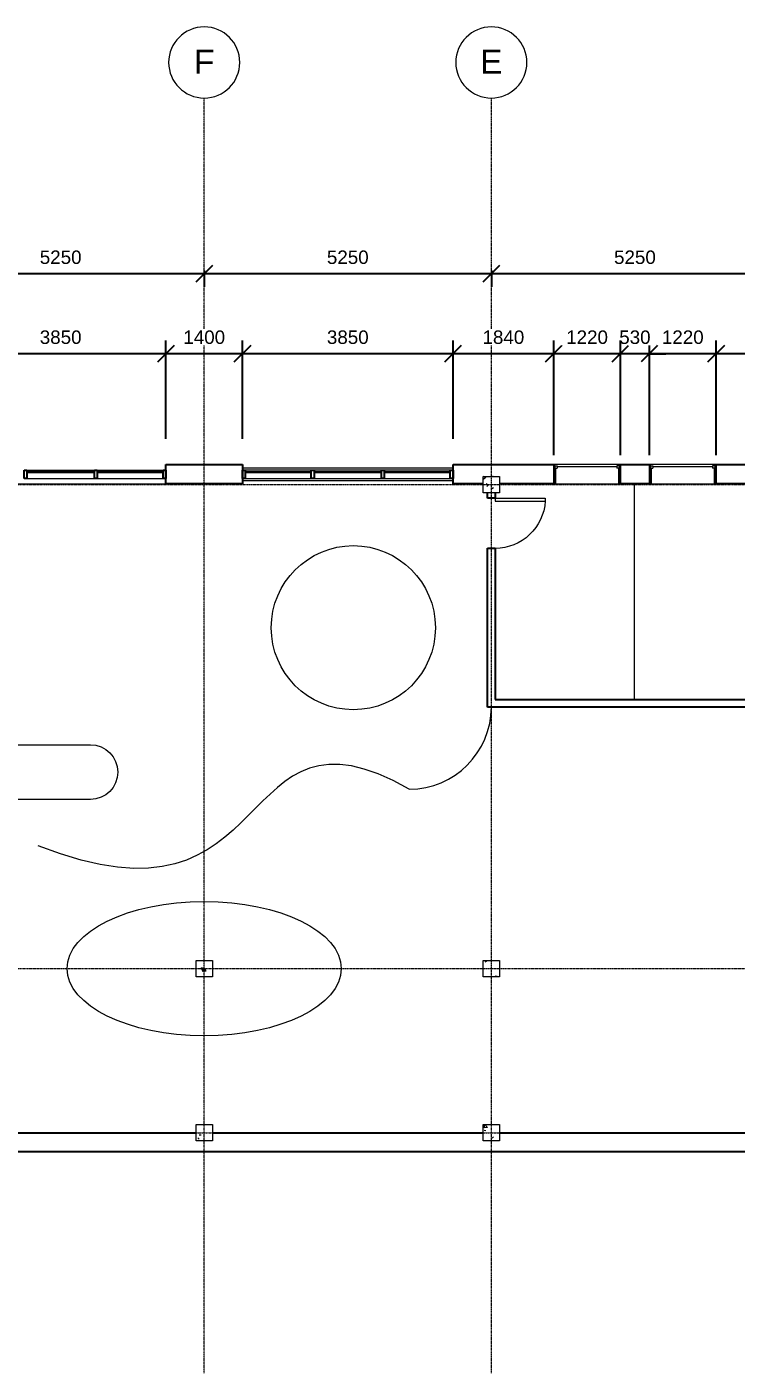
# Model space of a CAD drawing. Header units: millimetres. Extents: x -45743 to 8201, y -4031 to 20582.
# Drawn here: x -25264 to -12297, y -4031 to 20582 of the extents above; entities that cross this region are included whole.
import ezdxf

# ---------------------------------------------------------------- set-up
doc = ezdxf.new("R2010")
doc.units = ezdxf.units.MM
doc.linetypes.add('Grid Line', pattern=[22.225, 12.7, -3.175, 3.175, -3.175])
for name, color, linetype, lineweight in [('A-ANNO-DIMS', 10, 'Continuous', 9), ('A-DOOR', 31, 'Continuous', 9), ('A-GLAZ', 151, 'Continuous', 9), ('A-GLAZ-CURT', 52, 'Continuous', 9), ('A-GLAZ-CWMG', 51, 'Continuous', 9), ('A-WALL', 113, 'Continuous', 9), ('I-FURN', 40, 'Continuous', 9), ('I-WALL', 2, 'Continuous', 9), ('S-COLS', 52, 'Continuous', 9), ('S-GRID', 1, 'Continuous', 9), ('S-GRID-IDEN', 1, 'Continuous', 9)]:
    doc.layers.add(name, color=color, linetype=linetype, lineweight=lineweight)
doc.styles.add('Arial', font='Arial.ttf', dxfattribs={"height": 245.883234})
doc.styles.add('Arial_1', font='Arial.ttf', dxfattribs={"height": 442.58982})
doc.dimstyles.new('Diagonal_-_2_5mm_Arial', dxfattribs={"dimscale": 304.8, "dimtxt": 250, "dimasz": 0.984252, "dimexe": 0.787402, "dimexo": 0.492126, "dimgap": 0.574147, "dimtad": 1, "dimdec": 0, "dimzin": 0, "dimdsep": 46, "dimtxsty": 'Arial', "dimblk1": 'OBLIQUE', "dimblk2": 'OBLIQUE', "dimsah": 1, "dimcen": 0.09, "dimdle": 0.787402, "dimazin": 0, "dimtfac": 1, "dimtdec": 4, "dimtix": 1, "dimtmove": 0, "dimatfit": 3, "dimfxl": 1, "dimtvp": 1, "dimtfill": 1, "dimtolj": 1, "dimtzin": 0, "dimarcsym": 2})

# ---------------------------------------------------------------- blocks, each defined once
blk = doc.blocks.new('M_Concrete-Square-Column - 300 x 300mm-V13-1st Floor Dimensioned Plan')
at = {"layer": 'S-COLS'}
h = blk.add_hatch(dxfattribs=at)
h.set_pattern_fill('FP_14', color=256, style=0, pattern_type=2)
h.set_pattern_definition([(230, (16702.4, 12214.2), (-728.737, 63.756), [76.2, -838.2]), (175, (16702.4, 12214.2), (140.972, -764.228), [60.96, -670.56]), (280.451, (16641.7, 12219.54), (-587.77, -700.467), [64.76, -712.36]), (226.184, (16702.4, 12011), (-1084.316, 168.17), [114.3, -1257.3]), (276.636, (16612.1, 12025), (-949.61, -989.71), [97.14, -1068.54]), (171.184, (16702.4, 12011), (-949.62, -989.7), [91.44, -1005.84]), (201, (16600.8, 12061.8), (-606.458, 409.06), [76.2, -838.2]), (146, (16600.8, 12061.8), (-247.208, -736.753), [60.96, -670.56]), (251.451, (16550.3, 12095.9), (-853.668, -327.685), [64.76, -712.36]), (217.5, (16702.42, 12214.23), (-12.3547, -338.22), [33.528, -628.904, 33.528, -1320.292]), (217.5, (16702.42, 12214.23), (-12.3547, -338.22), [-695.96, -647.192, 33.528, -639.572]), (187.5, (16702.42, 12214.23), (-267.279, -400.722), [33.528, -354.584, 33.528, -870.204]), (187.5, (16702.42, 12214.23), (-267.279, -400.722), [-421.64, -613.664, 33.528, -223.012]), (147.5, (16929, 12214.23), (-542.3633, 22.9153), [33.528, -220.472, 33.528, -1810.512]), (147.5, (16929, 12214.23), (-542.3633, 22.9153), [-287.528, -758.952, 33.528, -1018.032]), (137.5, (17030.6, 12214.23), (-592.517, -101.707), [33.528, -296.672, 33.528, -492.76, -746.76]), (137.5, (17030.6, 12214.23), (-592.517, -101.707), [-856.488, 33.528, -713.232])])
h.paths.add_polyline_path([(150, 150), (-150, 150), (-150, -150), (150, -150)], flags=0)
for p, q in [((150, 150), (-150, 150)), ((-150, 150), (-150, -150)), ((150, -150), (150, 150)), ((-150, -150), (150, -150))]:
    blk.add_line(p, q, dxfattribs=at)
blk = doc.blocks.new('M_Concrete-Square-Column - 300 x 300mm-V14-1st Floor Dimensioned Plan')
at = {"layer": 'S-COLS'}
h = blk.add_hatch(dxfattribs=at)
h.set_pattern_fill('FP_15', color=256, style=0, pattern_type=2)
h.set_pattern_definition([(230, (16702.4, 3364.2), (-728.737, 63.756), [76.2, -838.2]), (175, (16702.4, 3364.2), (140.97, -764.228), [60.96, -670.56]), (280.451, (16641.7, 3369.54), (-587.77, -700.467), [64.76, -712.36]), (226.184, (16702.4, 3161), (-1084.316, 168.17), [114.3, -1257.3]), (276.636, (16612.1, 3175), (-949.61, -989.71), [97.14, -1068.54]), (171.184, (16702.4, 3161), (-949.62, -989.7), [91.44, -1005.84]), (201, (16600.8, 3211.8), (-606.458, 409.06), [76.2, -838.2]), (146, (16600.8, 3211.8), (-247.208, -736.753), [60.96, -670.56]), (251.451, (16550.3, 3245.9), (-853.668, -327.685), [64.76, -712.36]), (217.5, (16702.42, 3364.22), (-12.3547, -338.22), [33.528, -628.904, 33.528, -647.192, -673.1]), (217.5, (16702.42, 3364.22), (-12.3547, -338.22), [-1343.152, 33.528, -639.572]), (187.5, (16702.42, 3364.22), (-267.279, -400.722), [33.528, -354.584, 33.528, -870.204]), (187.5, (16702.42, 3364.22), (-267.279, -400.722), [-421.64, -613.664, 33.528, -223.012]), (147.5, (16929, 3364.22), (-542.3633, 22.9153), [33.528, -220.472, 33.528, -1810.512]), (147.5, (16929, 3364.22), (-542.3633, 22.9153), [-287.528, -758.952, 33.528, -1018.032]), (137.5, (17030.6, 3364.22), (-592.517, -101.707), [33.528, -296.672, 33.528, -492.76, -746.76]), (137.5, (17030.6, 3364.22), (-592.517, -101.707), [-856.488, 33.528, -713.232])])
h.paths.add_polyline_path([(150, 150), (-150, 150), (-150, -150), (150, -150)], flags=0)
for p, q in [((150, 150), (-150, 150)), ((-150, 150), (-150, -150)), ((150, -150), (150, 150)), ((-150, -150), (150, -150))]:
    blk.add_line(p, q, dxfattribs=at)
blk = doc.blocks.new('M_Concrete-Square-Column - 300 x 300mm-V15-1st Floor Dimensioned Plan')
at = {"layer": 'S-COLS'}
h = blk.add_hatch(dxfattribs=at)
h.set_pattern_fill('FP_16', color=256, style=0, pattern_type=2)
h.set_pattern_definition([(230, (16702.4, 364.2), (-728.737, 63.756), [76.2, -838.2]), (175, (16702.4, 364.2), (140.97, -764.228), [60.96, -670.56]), (280.451, (16641.7, 369.54), (-587.77, -700.467), [64.76, -712.36]), (226.184, (16702.4, 161), (-1084.316, 168.17), [114.3, -1257.3]), (276.636, (16612.1, 175), (-949.61, -989.71), [97.14, -1068.54]), (171.184, (16702.4, 161), (-949.62, -989.7), [91.44, -1005.84]), (201, (16600.8, 211.8), (-606.458, 409.06), [76.2, -838.2]), (146, (16600.8, 211.8), (-247.21, -736.753), [60.96, -670.56]), (251.451, (16550.3, 245.9), (-853.668, -327.685), [64.76, -712.36]), (217.5, (16702.42, 364.23), (-12.3547, -338.22), [33.528, -628.904, 33.528, -647.192, -673.1]), (217.5, (16702.42, 364.23), (-12.3547, -338.22), [-1343.152, 33.528, -639.572]), (187.5, (16702.42, 364.23), (-267.279, -400.722), [33.528, -354.584, 33.528, -613.664, -256.54]), (187.5, (16702.42, 364.23), (-267.279, -400.722), [-1035.304, 33.528, -223.012]), (147.5, (16929, 364.23), (-542.3633, 22.9153), [33.528, -220.472, 33.528, -758.952, -1051.56]), (147.5, (16929, 364.23), (-542.3633, 22.9153), [-1046.48, 33.528, -1018.032]), (137.5, (17030.6, 364.23), (-592.517, -101.707), [33.528, -296.672, 33.528, -492.76, -746.76]), (137.5, (17030.6, 364.23), (-592.517, -101.707), [-856.488, 33.528, -713.232])])
h.paths.add_polyline_path([(150, 150), (-150, 150), (-150, -150), (150, -150)], flags=0)
for p, q in [((150, 150), (-150, 150)), ((-150, 150), (-150, -150)), ((150, -150), (150, 150)), ((-150, -150), (150, -150))]:
    blk.add_line(p, q, dxfattribs=at)
blk = doc.blocks.new('M_Concrete-Square-Column - 300 x 300mm-V16-1st Floor Dimensioned Plan')
at = {"layer": 'S-COLS'}
h = blk.add_hatch(dxfattribs=at)
h.set_pattern_fill('FP_17', color=256, style=0, pattern_type=2)
h.set_pattern_definition([(230, (21952.4, 3364.2), (-728.737, 63.756), [76.2, -838.2]), (175, (21952.4, 3364.2), (140.972, -764.228), [60.96, -670.56]), (280.451, (21891.7, 3369.54), (-587.77, -700.467), [64.76, -712.36]), (226.184, (21952.4, 3161), (-1084.316, 168.17), [114.3, -1257.3]), (276.636, (21862.1, 3175), (-949.61, -989.71), [97.14, -1068.54]), (171.184, (21952.4, 3161), (-949.62, -989.7), [91.44, -1005.84]), (201, (21850.8, 3211.8), (-606.458, 409.06), [76.2, -838.2]), (146, (21850.8, 3211.8), (-247.208, -736.753), [60.96, -670.56]), (251.451, (21800.3, 3245.9), (-853.668, -327.685), [64.76, -712.36]), (217.5, (21952.42, 3364.22), (-12.3547, -338.22), [33.528, -628.904, 33.528, -647.192, -673.1]), (217.5, (21952.42, 3364.22), (-12.3547, -338.22), [-1343.152, 33.528, -639.572]), (187.5, (21952.42, 3364.22), (-267.279, -400.722), [33.528, -354.584, 33.528, -870.204]), (187.5, (21952.42, 3364.22), (-267.279, -400.722), [-421.64, -613.664, 33.528, -223.012]), (147.5, (22179, 3364.22), (-542.3633, 22.9153), [33.528, -220.472, 33.528, -1810.512]), (147.5, (22179, 3364.22), (-542.3633, 22.9153), [-287.528, -758.952, 33.528, -1018.032]), (137.5, (22280.6, 3364.22), (-592.517, -101.707), [33.528, -296.672, 33.528, -492.76, -746.76]), (137.5, (22280.6, 3364.22), (-592.517, -101.707), [-856.488, 33.528, -713.232])])
h.paths.add_polyline_path([(150, 150), (-150, 150), (-150, -150), (150, -150)], flags=0)
for p, q in [((150, 150), (-150, 150)), ((-150, 150), (-150, -150)), ((150, -150), (150, 150)), ((-150, -150), (150, -150))]:
    blk.add_line(p, q, dxfattribs=at)
blk = doc.blocks.new('M_Concrete-Square-Column - 300 x 300mm-V17-1st Floor Dimensioned Plan')
at = {"layer": 'S-COLS'}
h = blk.add_hatch(dxfattribs=at)
h.set_pattern_fill('FP_18', color=256, style=0, pattern_type=2)
h.set_pattern_definition([(230, (21952.4, 364.2), (-728.737, 63.756), [76.2, -838.2]), (175, (21952.4, 364.2), (140.972, -764.228), [60.96, -670.56]), (280.451, (21891.7, 369.54), (-587.77, -700.467), [64.76, -712.36]), (226.184, (21952.4, 161), (-1084.316, 168.17), [114.3, -1257.3]), (276.636, (21862.1, 175), (-949.61, -989.71), [97.14, -1068.54]), (171.184, (21952.4, 161), (-949.62, -989.7), [91.44, -1005.84]), (201, (21850.8, 211.8), (-606.458, 409.06), [76.2, -838.2]), (146, (21850.8, 211.8), (-247.208, -736.753), [60.96, -670.56]), (251.451, (21800.3, 245.9), (-853.668, -327.685), [64.76, -712.36]), (217.5, (21952.42, 364.23), (-12.3547, -338.22), [33.528, -628.904, 33.528, -647.192, -673.1]), (217.5, (21952.42, 364.23), (-12.3547, -338.22), [-1343.152, 33.528, -639.572]), (187.5, (21952.42, 364.23), (-267.279, -400.722), [33.528, -354.584, 33.528, -613.664, -256.54]), (187.5, (21952.42, 364.23), (-267.279, -400.722), [-1035.304, 33.528, -223.012]), (147.5, (22179, 364.23), (-542.3633, 22.9153), [33.528, -220.472, 33.528, -758.952, -1051.56]), (147.5, (22179, 364.23), (-542.3633, 22.9153), [-1046.48, 33.528, -1018.032]), (137.5, (22280.6, 364.23), (-592.517, -101.707), [33.528, -296.672, 33.528, -492.76, -746.76]), (137.5, (22280.6, 364.23), (-592.517, -101.707), [-856.488, 33.528, -713.232])])
h.paths.add_polyline_path([(150, 150), (-150, 150), (-150, -150), (150, -150)], flags=0)
for p, q in [((150, 150), (-150, 150)), ((-150, 150), (-150, -150)), ((150, -150), (150, 150)), ((-150, -150), (150, -150))]:
    blk.add_line(p, q, dxfattribs=at)
blk = doc.blocks.new('M_Single-Flush - 0915 x 2032mm-145493-1st Floor Dimensioned Plan')
at = {"layer": 'A-DOOR', "lineweight": 18}
for p, q in [((406, 69), (406, 985)), ((458, 985), (406, 985)), ((458, 69), (458, 985)), ((458, 69), (406, 69))]:
    blk.add_line(p, q, dxfattribs=at)
at = {"layer": 'A-DOOR'}
blk.add_arc((458, 69), 917, 93.1893, 180, dxfattribs=at)
blk = doc.blocks.new('Casement 3x3 with Trim - 1220 x1220mm-148730-1st Floor Dimensioned Plan')
at = {"layer": 'A-GLAZ', "lineweight": 18}
for p, q in [((-610, 176.2125), (-590.95, 176.2125)), ((-590.95, 111.7625), (-590.95, 176.2125)), ((-590.95, 156.2125), (-590.95, 111.7625)), ((-590.95, 156.2125), (-546.5, 156.2125)), ((-590.95, 111.7625), (-546.5, 111.7625)), ((-590.95, 111.7625), (-578.25, 111.7625)), ((-578.25, -176.2125), (-578.25, 111.7625)), ((-546.5, 156.2125), (-546.5, 111.7625)), ((-546.5, 133.9875), (546.5, 133.9875)), ((546.5, 156.2125), (546.5, 111.7625)), ((590.95, 156.2125), (546.5, 156.2125)), ((590.95, 111.7625), (546.5, 111.7625)), ((578.25, 111.7625), (590.95, 111.7625)), ((578.25, 111.7625), (578.25, -176.2125)), ((590.95, 111.7625), (590.95, 176.2125)), ((610, 176.2125), (590.95, 176.2125)), ((590.95, 156.2125), (590.95, 111.7625)), ((-578.25, -176.2125), (-610, -176.2125)), ((578.25, -176.2125), (610, -176.2125))]:
    blk.add_line(p, q, dxfattribs=at)
blk = doc.blocks.new('System Panel - Glazed-220175-1st Floor Dimensioned Plan')
at = {"layer": 'A-GLAZ-CURT', "lineweight": 18}
for p, q in [((604, 49), (-604, 49)), ((-604, 49), (-604, 25)), ((-604, 25), (604, 25)), ((604, 25), (604, 49))]:
    blk.add_line(p, q, dxfattribs=at)
blk = doc.blocks.new('System Panel - Glazed-220176-1st Floor Dimensioned Plan')
at = {"layer": 'A-GLAZ-CURT', "lineweight": 18}
for p, q in [((617, 49), (-617, 49)), ((-617, 49), (-617, 25)), ((-617, 25), (617, 25)), ((617, 25), (617, 49))]:
    blk.add_line(p, q, dxfattribs=at)
blk = doc.blocks.new('Rectangular Mullion - 50 x 150mm-220167-1st Floor Dimensioned Plan')
at = {"layer": 'A-GLAZ-CWMG'}
for p, q in [((23911, 12478), (22702, 12478)), ((23911, 12328), (22702, 12328))]:
    blk.add_line(p, q, dxfattribs=at)
blk = doc.blocks.new('Rectangular Mullion - 50 x 150mm-220168-1st Floor Dimensioned Plan')
at = {"layer": 'A-GLAZ-CWMG'}
for p, q in [((25194, 12478), (23961, 12478)), ((25194, 12328), (23961, 12328))]:
    blk.add_line(p, q, dxfattribs=at)
blk = doc.blocks.new('Rectangular Mullion - 50 x 150mm-219428-1st Floor Dimensioned Plan')
at = {"layer": 'A-GLAZ-CWMG', "lineweight": 25}
for p, q in [((-25, 75), (25, 75)), ((-25, -75), (-25, 75)), ((25, 75), (25, -75)), ((25, -75), (-25, -75))]:
    blk.add_line(p, q, dxfattribs=at)
blk = doc.blocks.new('System Panel - Glazed-220173-1st Floor Dimensioned Plan')
at = {"layer": 'A-GLAZ-CURT', "lineweight": 18}
for p, q in [((604, 49), (-604, 49)), ((-604, 49), (-604, 25)), ((-604, 25), (604, 25)), ((604, 25), (604, 49))]:
    blk.add_line(p, q, dxfattribs=at)
blk = doc.blocks.new('System Panel - Glazed-220174-1st Floor Dimensioned Plan')
at = {"layer": 'A-GLAZ-CURT', "lineweight": 18}
for p, q in [((617, 49), (-617, 49)), ((-617, 49), (-617, 25)), ((-617, 25), (617, 25)), ((617, 25), (617, 49))]:
    blk.add_line(p, q, dxfattribs=at)
blk = doc.blocks.new('Rectangular Mullion - 50 x 150mm-219490-1st Floor Dimensioned Plan')
at = {"layer": 'A-GLAZ-CWMG', "lineweight": 25}
for p, q in [((-50, 75), (0, 75)), ((-50, -75), (-50, 75)), ((0, 75), (0, -75)), ((0, -75), (-50, -75))]:
    blk.add_line(p, q, dxfattribs=at)
blk = doc.blocks.new('Rectangular Mullion - 50 x 150mm-219488-1st Floor Dimensioned Plan')
at = {"layer": 'A-GLAZ-CWMG', "lineweight": 25}
for p, q in [((-25, 75), (25, 75)), ((-25, -75), (-25, 75)), ((25, 75), (25, -75)), ((25, -75), (-25, -75))]:
    blk.add_line(p, q, dxfattribs=at)
blk = doc.blocks.new('Rectangular Mullion - 50 x 150mm-220169-1st Floor Dimensioned Plan')
at = {"layer": 'A-GLAZ-CWMG'}
for p, q in [((17452, 12478), (18661, 12478)), ((18661, 12328), (17452, 12328))]:
    blk.add_line(p, q, dxfattribs=at)
blk = doc.blocks.new('Rectangular Mullion - 50 x 150mm-220170-1st Floor Dimensioned Plan')
at = {"layer": 'A-GLAZ-CWMG'}
for p, q in [((18711, 12478), (19944, 12478)), ((19944, 12328), (18711, 12328))]:
    blk.add_line(p, q, dxfattribs=at)
blk = doc.blocks.new('Rectangular Mullion - 50 x 150mm-219437-1st Floor Dimensioned Plan')
at = {"layer": 'A-GLAZ-CWMG', "lineweight": 25}
for p, q in [((0, 75), (-50, 75)), ((-50, 75), (-50, -75)), ((0, -75), (0, 75)), ((-50, -75), (0, -75))]:
    blk.add_line(p, q, dxfattribs=at)
blk = doc.blocks.new('Rectangular Mullion - 50 x 150mm-219493-1st Floor Dimensioned Plan')
at = {"layer": 'A-GLAZ-CWMG', "lineweight": 25}
for p, q in [((0, 75), (-50, 75)), ((-50, 75), (-50, -75)), ((0, -75), (0, 75)), ((-50, -75), (0, -75))]:
    blk.add_line(p, q, dxfattribs=at)
blk = doc.blocks.new('Grid - M_Grid Head - Circle-24584-1st Floor Dimensioned Plan')
at = {"layer": 'S-GRID-IDEN'}
blk.add_circle((0, 0), 6.5, dxfattribs=at)
blk = doc.blocks.new('_Oblique')
at = {"color": 0, "linetype": 'ByBlock', "lineweight": -2}
blk.add_line((-0.5, -0.5), (0.5, 0.5), dxfattribs=at)
blk = doc.blocks.new('DIMBLOCK4-1st Floor Dimensioned Plan')
at = {"layer": 'A-ANNO-DIMS', "color": 0, "lineweight": -2, "transparency": 16777216}
for p, q in [((-11282, 16068), (-17012, 16068)), ((-16772, 16130), (-16772, 15828)), ((-11522, 16130), (-11522, 15828))]:
    blk.add_line(p, q, dxfattribs=at)
at = {"layer": 'Defpoints', "color": 0, "transparency": 16777216}
for p in [(-16772, 16280), (-11522, 16280), (-16772, 16068)]:
    blk.add_point(p, dxfattribs=at)
at = {"layer": 'A-ANNO-DIMS', "color": 0, "lineweight": -2, "transparency": 16777216, "xscale": 299.9999999999999, "yscale": 299.9999999999999, "zscale": 299.9999999999999, "rotation": 180}
blk.add_blockref('_Oblique', (-16772, 16068), dxfattribs=at)
at = {"layer": 'A-ANNO-DIMS', "color": 0, "lineweight": -2, "transparency": 16777216, "xscale": 299.9999999999999, "yscale": 299.9999999999999, "zscale": 299.9999999999999}
blk.add_blockref('_Oblique', (-11522, 16068), dxfattribs=at)
at = {"layer": 'A-ANNO-DIMS', "color": 0, "transparency": 16777216, "insert": (-14147, 16369), "char_height": 245.9, "width": 904.62, "attachment_point": 5, "style": 'Arial', "bg_fill": 3, "box_fill_scale": 1.1, "bg_fill_color": 256, "bg_fill_true_color": 13158600, "bg_fill_transparency": 0}
blk.add_mtext('\\A1;5250', dxfattribs=at)
blk = doc.blocks.new('DIMBLOCK5-1st Floor Dimensioned Plan')
at = {"layer": 'A-ANNO-DIMS', "color": 0, "lineweight": -2, "transparency": 16777216}
for p, q in [((-16532, 16068), (-22262, 16068)), ((-22022, 16130), (-22022, 15828)), ((-16772, 16130), (-16772, 15828))]:
    blk.add_line(p, q, dxfattribs=at)
at = {"layer": 'Defpoints', "color": 0, "transparency": 16777216}
for p in [(-22022, 16280), (-16772, 16280), (-22022, 16068)]:
    blk.add_point(p, dxfattribs=at)
at = {"layer": 'A-ANNO-DIMS', "color": 0, "lineweight": -2, "transparency": 16777216, "xscale": 299.9999999999999, "yscale": 299.9999999999999, "zscale": 299.9999999999999, "rotation": 180}
blk.add_blockref('_Oblique', (-22022, 16068), dxfattribs=at)
at = {"layer": 'A-ANNO-DIMS', "color": 0, "lineweight": -2, "transparency": 16777216, "xscale": 299.9999999999999, "yscale": 299.9999999999999, "zscale": 299.9999999999999}
blk.add_blockref('_Oblique', (-16772, 16068), dxfattribs=at)
at = {"layer": 'A-ANNO-DIMS', "color": 0, "transparency": 16777216, "insert": (-19397, 16369), "char_height": 245.9, "width": 904.62, "attachment_point": 5, "style": 'Arial', "bg_fill": 3, "box_fill_scale": 1.1, "bg_fill_color": 256, "bg_fill_true_color": 13158600, "bg_fill_transparency": 0}
blk.add_mtext('\\A1;5250', dxfattribs=at)
blk = doc.blocks.new('DIMBLOCK6-1st Floor Dimensioned Plan')
at = {"layer": 'A-ANNO-DIMS', "color": 0, "lineweight": -2, "transparency": 16777216}
for p, q in [((-21782, 16068), (-27512, 16068)), ((-27272, 16130), (-27272, 15828)), ((-22022, 16130), (-22022, 15828))]:
    blk.add_line(p, q, dxfattribs=at)
at = {"layer": 'Defpoints', "color": 0, "transparency": 16777216}
for p in [(-27272, 16280), (-22022, 16280), (-27272, 16068)]:
    blk.add_point(p, dxfattribs=at)
at = {"layer": 'A-ANNO-DIMS', "color": 0, "lineweight": -2, "transparency": 16777216, "xscale": 299.9999999999999, "yscale": 299.9999999999999, "zscale": 299.9999999999999, "rotation": 180}
blk.add_blockref('_Oblique', (-27272, 16068), dxfattribs=at)
at = {"layer": 'A-ANNO-DIMS', "color": 0, "lineweight": -2, "transparency": 16777216, "xscale": 299.9999999999999, "yscale": 299.9999999999999, "zscale": 299.9999999999999}
blk.add_blockref('_Oblique', (-22022, 16068), dxfattribs=at)
at = {"layer": 'A-ANNO-DIMS', "color": 0, "transparency": 16777216, "insert": (-24647, 16369), "char_height": 245.9, "width": 904.62, "attachment_point": 5, "style": 'Arial', "bg_fill": 3, "box_fill_scale": 1.1, "bg_fill_color": 256, "bg_fill_true_color": 13158600, "bg_fill_transparency": 0}
blk.add_mtext('\\A1;5250', dxfattribs=at)
blk = doc.blocks.new('DIMBLOCK18-1st Floor Dimensioned Plan')
at = {"layer": 'A-ANNO-DIMS', "color": 0, "lineweight": -2, "transparency": 16777216}
for p, q in [((-12662, 12754), (-12662, 14847)), ((-10382, 12754), (-10382, 14847)), ((-10142, 14607), (-12902, 14607))]:
    blk.add_line(p, q, dxfattribs=at)
at = {"layer": 'Defpoints', "color": 0, "transparency": 16777216}
for p in [(-12662, 14607), (-12662, 12604), (-10382, 12604)]:
    blk.add_point(p, dxfattribs=at)
at = {"layer": 'A-ANNO-DIMS', "color": 0, "lineweight": -2, "transparency": 16777216, "xscale": 299.9999999999999, "yscale": 299.9999999999999, "zscale": 299.9999999999999, "rotation": 180}
blk.add_blockref('_Oblique', (-12662, 14607), dxfattribs=at)
at = {"layer": 'A-ANNO-DIMS', "color": 0, "lineweight": -2, "transparency": 16777216, "xscale": 299.9999999999999, "yscale": 299.9999999999999, "zscale": 299.9999999999999}
blk.add_blockref('_Oblique', (-10382, 14607), dxfattribs=at)
at = {"layer": 'A-ANNO-DIMS', "color": 0, "transparency": 16777216, "insert": (-11522, 14907), "char_height": 245.9, "width": 904.62, "attachment_point": 5, "style": 'Arial', "bg_fill": 3, "box_fill_scale": 1.1, "bg_fill_color": 256, "bg_fill_true_color": 13158600, "bg_fill_transparency": 0}
blk.add_mtext('\\A1;2280', dxfattribs=at)
blk = doc.blocks.new('DIMBLOCK19-1st Floor Dimensioned Plan')
at = {"layer": 'A-ANNO-DIMS', "color": 0, "lineweight": -2, "transparency": 16777216}
for p, q in [((-13882, 12754), (-13882, 14847)), ((-12662, 12754), (-12662, 14847)), ((-12422, 14607), (-14122, 14607))]:
    blk.add_line(p, q, dxfattribs=at)
at = {"layer": 'Defpoints', "color": 0, "transparency": 16777216}
for p in [(-13882, 14607), (-13882, 12604), (-12662, 12604)]:
    blk.add_point(p, dxfattribs=at)
at = {"layer": 'A-ANNO-DIMS', "color": 0, "lineweight": -2, "transparency": 16777216, "xscale": 299.9999999999999, "yscale": 299.9999999999999, "zscale": 299.9999999999999, "rotation": 180}
blk.add_blockref('_Oblique', (-13882, 14607), dxfattribs=at)
at = {"layer": 'A-ANNO-DIMS', "color": 0, "lineweight": -2, "transparency": 16777216, "xscale": 299.9999999999999, "yscale": 299.9999999999999, "zscale": 299.9999999999999}
blk.add_blockref('_Oblique', (-12662, 14607), dxfattribs=at)
at = {"layer": 'A-ANNO-DIMS', "color": 0, "transparency": 16777216, "insert": (-13272, 14907), "char_height": 245.9, "width": 904.62, "attachment_point": 5, "style": 'Arial', "bg_fill": 3, "box_fill_scale": 1.1, "bg_fill_color": 256, "bg_fill_true_color": 13158600, "bg_fill_transparency": 0}
blk.add_mtext('\\A1;1220', dxfattribs=at)
blk = doc.blocks.new('DIMBLOCK20-1st Floor Dimensioned Plan')
at = {"layer": 'A-ANNO-DIMS', "color": 0, "lineweight": -2, "transparency": 16777216}
for p, q in [((-14412, 12754), (-14412, 14847)), ((-13882, 12754), (-13882, 14847)), ((-14412, 14607), (-14712, 14607)), ((-13882, 14607), (-14412, 14607)), ((-13882, 14607), (-13582, 14607))]:
    blk.add_line(p, q, dxfattribs=at)
at = {"layer": 'Defpoints', "color": 0, "transparency": 16777216}
for p in [(-14412, 14607), (-14412, 12604), (-13882, 12604)]:
    blk.add_point(p, dxfattribs=at)
at = {"layer": 'A-ANNO-DIMS', "color": 0, "lineweight": -2, "transparency": 16777216, "xscale": 299.9999999999999, "yscale": 299.9999999999999, "zscale": 299.9999999999999}
blk.add_blockref('_Oblique', (-14412, 14607), dxfattribs=at)
at = {"layer": 'A-ANNO-DIMS', "color": 0, "lineweight": -2, "transparency": 16777216, "xscale": 299.9999999999999, "yscale": 299.9999999999999, "zscale": 299.9999999999999, "rotation": 180}
blk.add_blockref('_Oblique', (-13882, 14607), dxfattribs=at)
at = {"layer": 'A-ANNO-DIMS', "color": 0, "transparency": 16777216, "insert": (-14147, 14907), "char_height": 245.9, "width": 678.46, "attachment_point": 5, "style": 'Arial', "bg_fill": 3, "box_fill_scale": 1.1, "bg_fill_color": 256, "bg_fill_true_color": 13158600, "bg_fill_transparency": 0}
blk.add_mtext('\\A1;530', dxfattribs=at)
blk = doc.blocks.new('DIMBLOCK21-1st Floor Dimensioned Plan')
at = {"layer": 'A-ANNO-DIMS', "color": 0, "lineweight": -2, "transparency": 16777216}
for p, q in [((-15632, 12754), (-15632, 14847)), ((-14412, 12754), (-14412, 14847)), ((-14172, 14607), (-15872, 14607))]:
    blk.add_line(p, q, dxfattribs=at)
at = {"layer": 'Defpoints', "color": 0, "transparency": 16777216}
for p in [(-15632, 14607), (-15632, 12604), (-14412, 12604)]:
    blk.add_point(p, dxfattribs=at)
at = {"layer": 'A-ANNO-DIMS', "color": 0, "lineweight": -2, "transparency": 16777216, "xscale": 299.9999999999999, "yscale": 299.9999999999999, "zscale": 299.9999999999999, "rotation": 180}
blk.add_blockref('_Oblique', (-15632, 14607), dxfattribs=at)
at = {"layer": 'A-ANNO-DIMS', "color": 0, "lineweight": -2, "transparency": 16777216, "xscale": 299.9999999999999, "yscale": 299.9999999999999, "zscale": 299.9999999999999}
blk.add_blockref('_Oblique', (-14412, 14607), dxfattribs=at)
at = {"layer": 'A-ANNO-DIMS', "color": 0, "transparency": 16777216, "insert": (-15022, 14907), "char_height": 245.9, "width": 904.62, "attachment_point": 5, "style": 'Arial', "bg_fill": 3, "box_fill_scale": 1.1, "bg_fill_color": 256, "bg_fill_true_color": 13158600, "bg_fill_transparency": 0}
blk.add_mtext('\\A1;1220', dxfattribs=at)
blk = doc.blocks.new('DIMBLOCK22-1st Floor Dimensioned Plan')
at = {"layer": 'A-ANNO-DIMS', "color": 0, "lineweight": -2, "transparency": 16777216}
for p, q in [((-17472, 13053), (-17472, 14847)), ((-15632, 12754), (-15632, 14847)), ((-15392, 14607), (-17712, 14607))]:
    blk.add_line(p, q, dxfattribs=at)
at = {"layer": 'Defpoints', "color": 0, "transparency": 16777216}
for p in [(-17472, 14607), (-17472, 12903), (-15632, 12604)]:
    blk.add_point(p, dxfattribs=at)
at = {"layer": 'A-ANNO-DIMS', "color": 0, "lineweight": -2, "transparency": 16777216, "xscale": 299.9999999999999, "yscale": 299.9999999999999, "zscale": 299.9999999999999, "rotation": 180}
blk.add_blockref('_Oblique', (-17472, 14607), dxfattribs=at)
at = {"layer": 'A-ANNO-DIMS', "color": 0, "lineweight": -2, "transparency": 16777216, "xscale": 299.9999999999999, "yscale": 299.9999999999999, "zscale": 299.9999999999999}
blk.add_blockref('_Oblique', (-15632, 14607), dxfattribs=at)
at = {"layer": 'A-ANNO-DIMS', "color": 0, "transparency": 16777216, "insert": (-16552, 14907), "char_height": 245.9, "width": 904.62, "attachment_point": 5, "style": 'Arial', "bg_fill": 3, "box_fill_scale": 1.1, "bg_fill_color": 256, "bg_fill_true_color": 13158600, "bg_fill_transparency": 0}
blk.add_mtext('\\A1;1840', dxfattribs=at)
blk = doc.blocks.new('DIMBLOCK23-1st Floor Dimensioned Plan')
at = {"layer": 'A-ANNO-DIMS', "color": 0, "lineweight": -2, "transparency": 16777216}
for p, q in [((-21322, 13053), (-21322, 14847)), ((-17472, 13053), (-17472, 14847)), ((-17232, 14607), (-21562, 14607))]:
    blk.add_line(p, q, dxfattribs=at)
at = {"layer": 'Defpoints', "color": 0, "transparency": 16777216}
for p in [(-21322, 14607), (-21322, 12903), (-17472, 12903)]:
    blk.add_point(p, dxfattribs=at)
at = {"layer": 'A-ANNO-DIMS', "color": 0, "lineweight": -2, "transparency": 16777216, "xscale": 299.9999999999999, "yscale": 299.9999999999999, "zscale": 299.9999999999999, "rotation": 180}
blk.add_blockref('_Oblique', (-21322, 14607), dxfattribs=at)
at = {"layer": 'A-ANNO-DIMS', "color": 0, "lineweight": -2, "transparency": 16777216, "xscale": 299.9999999999999, "yscale": 299.9999999999999, "zscale": 299.9999999999999}
blk.add_blockref('_Oblique', (-17472, 14607), dxfattribs=at)
at = {"layer": 'A-ANNO-DIMS', "color": 0, "transparency": 16777216, "insert": (-19397, 14907), "char_height": 245.9, "width": 904.62, "attachment_point": 5, "style": 'Arial', "bg_fill": 3, "box_fill_scale": 1.1, "bg_fill_color": 256, "bg_fill_true_color": 13158600, "bg_fill_transparency": 0}
blk.add_mtext('\\A1;3850', dxfattribs=at)
blk = doc.blocks.new('DIMBLOCK24-1st Floor Dimensioned Plan')
at = {"layer": 'A-ANNO-DIMS', "color": 0, "lineweight": -2, "transparency": 16777216}
for p, q in [((-22722, 13053), (-22722, 14847)), ((-21322, 13053), (-21322, 14847)), ((-21082, 14607), (-22962, 14607))]:
    blk.add_line(p, q, dxfattribs=at)
at = {"layer": 'Defpoints', "color": 0, "transparency": 16777216}
for p in [(-22722, 14607), (-22722, 12903), (-21322, 12903)]:
    blk.add_point(p, dxfattribs=at)
at = {"layer": 'A-ANNO-DIMS', "color": 0, "lineweight": -2, "transparency": 16777216, "xscale": 299.9999999999999, "yscale": 299.9999999999999, "zscale": 299.9999999999999, "rotation": 180}
blk.add_blockref('_Oblique', (-22722, 14607), dxfattribs=at)
at = {"layer": 'A-ANNO-DIMS', "color": 0, "lineweight": -2, "transparency": 16777216, "xscale": 299.9999999999999, "yscale": 299.9999999999999, "zscale": 299.9999999999999}
blk.add_blockref('_Oblique', (-21322, 14607), dxfattribs=at)
at = {"layer": 'A-ANNO-DIMS', "color": 0, "transparency": 16777216, "insert": (-22022, 14907), "char_height": 245.9, "width": 904.62, "attachment_point": 5, "style": 'Arial', "bg_fill": 3, "box_fill_scale": 1.1, "bg_fill_color": 256, "bg_fill_true_color": 13158600, "bg_fill_transparency": 0}
blk.add_mtext('\\A1;1400', dxfattribs=at)
blk = doc.blocks.new('DIMBLOCK25-1st Floor Dimensioned Plan')
at = {"layer": 'A-ANNO-DIMS', "color": 0, "lineweight": -2, "transparency": 16777216}
for p, q in [((-26572, 13053), (-26572, 14847)), ((-22722, 13053), (-22722, 14847)), ((-22482, 14607), (-26812, 14607))]:
    blk.add_line(p, q, dxfattribs=at)
at = {"layer": 'Defpoints', "color": 0, "transparency": 16777216}
for p in [(-26572, 14607), (-26572, 12903), (-22722, 12903)]:
    blk.add_point(p, dxfattribs=at)
at = {"layer": 'A-ANNO-DIMS', "color": 0, "lineweight": -2, "transparency": 16777216, "xscale": 299.9999999999999, "yscale": 299.9999999999999, "zscale": 299.9999999999999, "rotation": 180}
blk.add_blockref('_Oblique', (-26572, 14607), dxfattribs=at)
at = {"layer": 'A-ANNO-DIMS', "color": 0, "lineweight": -2, "transparency": 16777216, "xscale": 299.9999999999999, "yscale": 299.9999999999999, "zscale": 299.9999999999999}
blk.add_blockref('_Oblique', (-22722, 14607), dxfattribs=at)
at = {"layer": 'A-ANNO-DIMS', "color": 0, "transparency": 16777216, "insert": (-24647, 14907), "char_height": 245.9, "width": 904.62, "attachment_point": 5, "style": 'Arial', "bg_fill": 3, "box_fill_scale": 1.1, "bg_fill_color": 256, "bg_fill_true_color": 13158600, "bg_fill_transparency": 0}
blk.add_mtext('\\A1;3850', dxfattribs=at)

msp = doc.modelspace()

# ---------------------------------------------------------------- linework, layer by layer
at = {"layer": 'A-WALL', "lineweight": 25}
for p, q in [((-22722.3, 12226.9), (-22722.3, 12579.3)), ((-22722.3, 12579.3), (-21322.3, 12579.3)), ((-21322.3, 12579.3), (-21322.3, 12226.9)), ((-17472.3, 12226.9), (-17472.3, 12579.3)), ((-17472.3, 12579.3), (-15632.3, 12579.3)), ((-15632.3, 12579.3), (-15632.3, 12226.9)), ((-14412.3, 12226.9), (-14412.3, 12579.3)), ((-14412.3, 12579.3), (-13882.3, 12579.3)), ((-13882.3, 12579.3), (-13882.3, 12226.9)), ((-12662.3, 12226.9), (-12662.3, 12579.3)), ((-12662.3, 12579.3), (-10382.3, 12579.3)), ((-21322.3, 12226.9), (-22722.3, 12226.9)), ((-16922.3, 12226.9), (-17472.3, 12226.9)), ((-15632.3, 12226.9), (-16622.3, 12226.9)), ((-13882.3, 12226.9), (-14412.3, 12226.9)), ((-11672.3, 12226.9), (-12662.3, 12226.9)), ((-27122.3, 364.2), (-22172.3, 364.2)), ((-21872.3, 364.2), (-16922.3, 364.2)), ((-16622.3, 364.2), (-11672.3, 364.2)), ((-10872.3, 11.8), (-41172.8, 11.8))]:
    msp.add_line(p, q, dxfattribs=at)
at = {"layer": 'A-WALL'}
for p, q in [((-14412.3, 12579.3), (-15632.3, 12579.3)), ((-12662.3, 12579.3), (-13882.3, 12579.3)), ((-17472.3, 12515.6), (-21322.3, 12515.6)), ((-26572.3, 12226.9), (-22722.3, 12226.9)), ((-21322.3, 12290.6), (-17472.3, 12290.6)), ((-15632.3, 12226.9), (-14412.3, 12226.9)), ((-13882.3, 12226.9), (-12662.3, 12226.9))]:
    msp.add_line(p, q, dxfattribs=at)
at = {"layer": 'I-FURN'}
msp.add_lwpolyline([(-25602, 7457), (-24102, 7457, -1), (-24102, 6457), (-25602, 6457, -1), (-25602, 7457, -0.2681003)], format="xyb", dxfattribs=at)
msp.add_circle((-19295.7, 9597.1), 1500, dxfattribs=at)
msp.add_ellipse((-22022.3, 3364.2), major_axis=(-2505.7, 0), ratio=0.490387, dxfattribs=at)
at = {"layer": 'I-WALL', "lineweight": 25}
for p, q in [((-16841.5, 11964.2), (-16841.5, 12064.2)), ((-16703, 12064.2), (-16703, 11964.2)), ((-16703, 11964.2), (-16841.5, 11964.2)), ((-16841.5, 8145), (-16841.5, 11049.2)), ((-16841.5, 11049.2), (-16703, 11049.2)), ((-16703, 11049.2), (-16703, 8283.5)), ((-6384.8, 8145), (-16841.5, 8145)), ((-16703, 8283.5), (-11591.5, 8283.5))]:
    msp.add_line(p, q, dxfattribs=at)
at = {"layer": 'I-WALL'}
msp.add_line((-14163.1, 12226.9), (-14163.1, 8283.5), dxfattribs=at)
msp.add_arc((-18272.3, 8145), 1500, 270, 0, dxfattribs=at)
msp.add_open_spline([(-18272.3, 6645), (-21583, 8536), (-20549, 3815), (-25056, 5610)], degree=3, dxfattribs=at)
at = {"layer": 'S-GRID', "linetype": 'Grid Line'}
for p, q in [((-22022.3, -4031.1), (-22022.3, 19281.6)), ((-16772.3, -4031.1), (-16772.3, 19281.6)), ((-45492.8, 12214.2), (6901.3, 12214.2)), ((-45492.8, 3364.2), (6901.3, 3364.2)), ((-45492.8, 364.2), (6901.3, 364.2))]:
    msp.add_line(p, q, dxfattribs=at)

# ---------------------------------------------------------------- block references
at = {"layer": 'A-DOOR', "xscale": -1, "rotation": 270}
msp.add_blockref('M_Single-Flush - 0915 x 2032mm-145493-1st Floor Dimensioned Plan', (-16772.3, 11506.7), dxfattribs=at)
at = {"layer": 'A-GLAZ', "xscale": -1}
for p in [(-15022.3, 12403.1), (-13272.3, 12403.1)]:
    msp.add_blockref('Casement 3x3 with Trim - 1220 x1220mm-148730-1st Floor Dimensioned Plan', p, dxfattribs=at)
at = {"layer": 'A-GLAZ-CURT', "xscale": -1}
for name, p in [('System Panel - Glazed-220176-1st Floor Dimensioned Plan', (-24647.3, 12403.1)), ('System Panel - Glazed-220175-1st Floor Dimensioned Plan', (-23376.4, 12403.1)), ('System Panel - Glazed-220173-1st Floor Dimensioned Plan', (-20668.1, 12403.1)), ('System Panel - Glazed-220174-1st Floor Dimensioned Plan', (-19397.3, 12403.1)), ('System Panel - Glazed-220173-1st Floor Dimensioned Plan', (-18126.4, 12403.1))]:
    msp.add_blockref(name, p, dxfattribs=at)
at = {"layer": 'A-GLAZ-CWMG', "extrusion": (0, 0, -1), "xscale": -1, "rotation": 180}
for name, p in [('Rectangular Mullion - 50 x 150mm-219428-1st Floor Dimensioned Plan', (25288.9, 12403.1)), ('Rectangular Mullion - 50 x 150mm-219428-1st Floor Dimensioned Plan', (24005.6, 12403.1)), ('Rectangular Mullion - 50 x 150mm-219490-1st Floor Dimensioned Plan', (21322.3, 12403.1)), ('Rectangular Mullion - 50 x 150mm-219488-1st Floor Dimensioned Plan', (20038.9, 12403.1)), ('Rectangular Mullion - 50 x 150mm-219488-1st Floor Dimensioned Plan', (18755.6, 12403.1))]:
    msp.add_blockref(name, p, dxfattribs=at)
at = {"layer": 'A-GLAZ-CWMG', "xscale": -1}
for name, p in [('Rectangular Mullion - 50 x 150mm-220168-1st Floor Dimensioned Plan', (-69.8, 0)), ('Rectangular Mullion - 50 x 150mm-220167-1st Floor Dimensioned Plan', (-69.8, 0)), ('Rectangular Mullion - 50 x 150mm-220169-1st Floor Dimensioned Plan', (-2611.5, 0)), ('Rectangular Mullion - 50 x 150mm-220170-1st Floor Dimensioned Plan', (-69.8, 0)), ('Rectangular Mullion - 50 x 150mm-220169-1st Floor Dimensioned Plan', (-69.8, 0))]:
    msp.add_blockref(name, p, dxfattribs=at)
at = {"layer": 'A-GLAZ-CWMG', "xscale": -1, "rotation": 180}
for name, p in [('Rectangular Mullion - 50 x 150mm-219437-1st Floor Dimensioned Plan', (-22722.3, 12403.1)), ('Rectangular Mullion - 50 x 150mm-219493-1st Floor Dimensioned Plan', (-17472.3, 12403.1))]:
    msp.add_blockref(name, p, dxfattribs=at)
at = {"layer": 'S-COLS', "xscale": -1, "rotation": 180}
for name, p in [('M_Concrete-Square-Column - 300 x 300mm-V13-1st Floor Dimensioned Plan', (-16772.3, 12214.2)), ('M_Concrete-Square-Column - 300 x 300mm-V16-1st Floor Dimensioned Plan', (-22022.3, 3364.2)), ('M_Concrete-Square-Column - 300 x 300mm-V14-1st Floor Dimensioned Plan', (-16772.3, 3364.2)), ('M_Concrete-Square-Column - 300 x 300mm-V17-1st Floor Dimensioned Plan', (-22022.3, 364.2)), ('M_Concrete-Square-Column - 300 x 300mm-V15-1st Floor Dimensioned Plan', (-16772.3, 364.2))]:
    msp.add_blockref(name, p, dxfattribs=at)
at = {"layer": 'S-GRID-IDEN', "xscale": -99.99999999999993, "yscale": 99.99999999999993, "zscale": 99.99999999999993}
for p in [(-22022.3, 19931.6), (-16772.3, 19931.6)]:
    msp.add_blockref('Grid - M_Grid Head - Circle-24584-1st Floor Dimensioned Plan', p, dxfattribs=at)

# ---------------------------------------------------------------- next in the draw order: texts
at = {"layer": 'S-GRID-IDEN', "char_height": 442.6, "attachment_point": 2, "line_spacing_factor": 0.938532, "style": 'Arial_1', "bg_fill": 3, "box_fill_scale": 1.25, "bg_fill_color": 0, "bg_fill_transparency": 0}
for s, insert, width in [('F', (-22022.2, 20167.4), 448.156), ('E', (-16772.2, 20167.4), 491.352)]:
    msp.add_mtext(s, dxfattribs=dict(at, insert=insert, width=width))

# ---------------------------------------------------------------- next in the draw order: dimensions: what is measured, and where the dimension line sits
at = {"layer": 'A-ANNO-DIMS'}
for base, p1, p2, override, picture, middle in [((-16772.3, 16068.2), (-11522.3, 16280.4), (-16772.3, 16280.4), {"dimpost": '<>', "dimfxl": 5250}, 'DIMBLOCK4-1st Floor Dimensioned Plan', (-14147.3, 16368.8)), ((-12662.3, 14606.6), (-10382.3, 12604), (-12662.3, 12604), {"dimpost": '<>', "dimfxl": 2280}, 'DIMBLOCK18-1st Floor Dimensioned Plan', (-11522.3, 14907.1))]:
    dim = msp.add_linear_dim(base=base, p1=p1, p2=p2, angle=180, dimstyle='Diagonal_-_2_5mm_Arial', override=override, dxfattribs=at)
    dim.commit()
    dim.dimension.update_dxf_attribs({"geometry": picture, "text_midpoint": middle})

# ---------------------------------------------------------------- next in the draw order: dimensions: what is measured, and where the dimension line sits
for base, p1, p2, override, picture, middle in [((-22022.3, 16068.2), (-16772.3, 16280.4), (-22022.3, 16280.4), {"dimpost": '<>', "dimfxl": 5250}, 'DIMBLOCK5-1st Floor Dimensioned Plan', (-19397.3, 16368.8)), ((-13882.3, 14606.6), (-12662.3, 12604), (-13882.3, 12604), {"dimpost": '<>', "dimfxl": 1220}, 'DIMBLOCK19-1st Floor Dimensioned Plan', (-13272.3, 14907.1))]:
    dim = msp.add_linear_dim(base=base, p1=p1, p2=p2, angle=180, dimstyle='Diagonal_-_2_5mm_Arial', override=override, dxfattribs=at)
    dim.commit()
    dim.dimension.update_dxf_attribs({"geometry": picture, "text_midpoint": middle})

# ---------------------------------------------------------------- next in the draw order: dimensions: what is measured, and where the dimension line sits
for base, p1, p2, override, picture, middle in [((-27272.3, 16068.2), (-22022.3, 16280.4), (-27272.3, 16280.4), {"dimpost": '<>', "dimfxl": 5250}, 'DIMBLOCK6-1st Floor Dimensioned Plan', (-24647.3, 16368.8)), ((-14412.3, 14606.6), (-13882.3, 12604), (-14412.3, 12604), {"dimpost": '<>', "dimfxl": 530}, 'DIMBLOCK20-1st Floor Dimensioned Plan', (-14147.3, 14907.2))]:
    dim = msp.add_linear_dim(base=base, p1=p1, p2=p2, angle=180, dimstyle='Diagonal_-_2_5mm_Arial', override=override, dxfattribs=at)
    dim.commit()
    dim.dimension.update_dxf_attribs({"geometry": picture, "text_midpoint": middle})

# ---------------------------------------------------------------- next in the draw order: dimensions: what is measured, and where the dimension line sits
dim = msp.add_linear_dim(base=(-15632.3, 14606.6), p1=(-14412.3, 12604), p2=(-15632.3, 12604), angle=180, dimstyle='Diagonal_-_2_5mm_Arial', override={"dimpost": '<>', "dimfxl": 1220}, dxfattribs=at)
dim.commit()
dim.dimension.update_dxf_attribs({"geometry": 'DIMBLOCK21-1st Floor Dimensioned Plan', "text_midpoint": (-15022.3, 14907.1)})

# ---------------------------------------------------------------- next in the draw order: dimensions: what is measured, and where the dimension line sits
dim = msp.add_linear_dim(base=(-17472.3, 14606.6), p1=(-15632.3, 12604), p2=(-17472.3, 12903.1), angle=180, dimstyle='Diagonal_-_2_5mm_Arial', override={"dimpost": '<>', "dimfxl": 1864.149493}, dxfattribs=at)
dim.commit()
dim.dimension.update_dxf_attribs({"geometry": 'DIMBLOCK22-1st Floor Dimensioned Plan', "text_midpoint": (-16552.3, 14907.1)})

# ---------------------------------------------------------------- next in the draw order: dimensions: what is measured, and where the dimension line sits
dim = msp.add_linear_dim(base=(-21322.3, 14606.6), p1=(-17472.3, 12903.1), p2=(-21322.3, 12903.1), angle=180, dimstyle='Diagonal_-_2_5mm_Arial', override={"dimpost": '<>', "dimfxl": 3850}, dxfattribs=at)
dim.commit()
dim.dimension.update_dxf_attribs({"geometry": 'DIMBLOCK23-1st Floor Dimensioned Plan', "text_midpoint": (-19397.3, 14907.2)})

# ---------------------------------------------------------------- next in the draw order: dimensions: what is measured, and where the dimension line sits
dim = msp.add_linear_dim(base=(-22722.3, 14606.6), p1=(-21322.3, 12903.1), p2=(-22722.3, 12903.1), angle=180, dimstyle='Diagonal_-_2_5mm_Arial', override={"dimpost": '<>', "dimfxl": 1400}, dxfattribs=at)
dim.commit()
dim.dimension.update_dxf_attribs({"geometry": 'DIMBLOCK24-1st Floor Dimensioned Plan', "text_midpoint": (-22022.3, 14907.1)})

# ---------------------------------------------------------------- next in the draw order: dimensions: what is measured, and where the dimension line sits
dim = msp.add_linear_dim(base=(-26572.3, 14606.6), p1=(-22722.3, 12903.1), p2=(-26572.3, 12903.1), angle=180, dimstyle='Diagonal_-_2_5mm_Arial', override={"dimpost": '<>', "dimfxl": 3850}, dxfattribs=at)
dim.commit()
dim.dimension.update_dxf_attribs({"geometry": 'DIMBLOCK25-1st Floor Dimensioned Plan', "text_midpoint": (-24647.3, 14907.2)})

doc.saveas('drawing.dxf')
